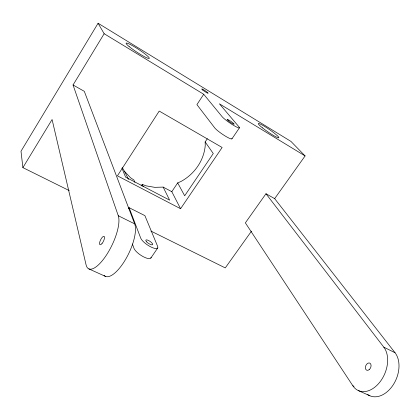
<?xml version="1.0" encoding="UTF-8"?>
<svg xmlns="http://www.w3.org/2000/svg" width="420" height="420" viewBox="0 0 420 420"><rect width="100%" height="100%" fill="white"/><g stroke="black" fill="none" stroke-linecap="round" stroke-linejoin="round"><path stroke-width="0.63" d="M367.721 394.58A25.583 17.698 -67.2 0 0 393.162 384.914A25.583 17.698 -67.2 0 0 395.042 352.732L274.654 198.634L305.093 155.935L290.923 141.393L98.081 23.252L21 151.242L22.895 167.627L69.242 190.596M22.895 167.627L52.085 119.522L86.079 264.841A31.164 10.621 -64.1 0 0 106.418 255.087A31.164 10.621 -64.1 0 0 118.283 215.749L73.048 84.982L104.155 33.715L98.081 23.252M141.178 185.908L142.207 184.343L145.966 185.829L154.754 187.341L163.154 187.1L171.801 191.678L180.574 208.714L222.133 147.478L159.217 111.064L117.416 175.828L180.574 208.714M128.405 208.73L129.097 207.674L144.895 215.633L157.637 246.388A10.217 3.15 33.9 0 1 151.079 247.039A10.217 3.15 33.9 0 1 140.726 238.145L129.097 207.674M104.155 33.715L203.726 94.28L196.917 104.627L214.699 127.853A10.663 1.544 34.3 0 0 225.073 135.938A10.663 1.544 34.3 0 0 231.908 138.401M171.801 191.678L177.681 182.915L181.078 181.44A45.118 41.496 -29.1 0 0 205.244 145.462L205.154 141.944L207.312 138.731M150.901 257.985L157.715 247.973M231.956 138.821L239.437 127.822M274.654 198.634L265.981 193.746L245.364 222.863L352.853 385.786L354.044 386.327M251.465 231.168L225.272 267.913L150.948 231.084M88.909 268.916L105.53 276.418M358.491 390.647L369.889 395.792M118.283 215.749L134.662 223.855A30.833 11.151 -64.2 0 1 125.396 259.707A30.833 11.151 -64.2 0 1 104.076 275.399M265.981 193.746L383.828 347.183L395.042 352.732M73.048 84.982L84.299 91.324L134.662 223.855M305.093 155.935L219.413 103.819L238.922 126.798A10.71 1.37 34.3 0 1 233.51 125.323A10.71 1.37 34.3 0 1 222.159 116.734L203.726 94.28M122.362 167.722L124.572 171.46L130.536 177.744L133.875 179.981L134.878 182.343M205.154 141.944L213.276 153.521L184.679 195.778L177.681 182.915M124.572 171.46L128.525 179.398M163.154 187.1L169.643 200.151L125.57 177.114L121.926 168.116M142.207 184.343L143.257 186.722M132.416 243.994L133.938 248.262A10.18 3.287 33.8 0 0 143.325 256.73A10.18 3.287 33.8 0 0 151.069 257.281M383.828 347.183A25.809 17.488 -67 0 1 379.643 382.363A25.809 17.488 -67 0 1 352.853 385.786M146.711 241.894A4.09 1.26 33.9 0 0 152.565 244.734A4.09 1.26 33.9 0 0 148.486 240.471A4.09 1.26 33.9 0 0 146.711 241.894M228.286 120.771A4.284 0.551 34.3 0 0 234.082 124.241A4.284 0.551 34.3 0 0 229.394 120.383A4.284 0.551 34.3 0 0 228.286 120.771M262.469 127.859A12.453 1.376 34.6 0 0 278.806 137.786A12.453 1.376 34.6 0 0 264.505 126.367A12.453 1.376 34.6 0 0 262.469 127.859M129.129 46.547A13.865 1.622 33.3 0 0 148.769 58.48A13.865 1.622 33.3 0 0 135.156 47.234A13.865 1.622 33.3 0 0 129.129 46.547M202.776 90.048A3.848 0.441 34 0 0 208.068 93.277A3.848 0.441 34 0 0 203.984 89.954A3.848 0.441 34 0 0 202.776 90.048M369.227 369.621A3.869 2.62 -67 0 0 370.031 363.242A3.869 2.62 -67 0 0 365.416 367.075A3.869 2.62 -67 0 0 369.227 369.621M102.008 243.547A4.673 1.591 -64.1 0 0 104.197 236.423A4.673 1.591 -64.1 0 0 99.881 241.652A4.673 1.591 -64.1 0 0 102.008 243.547"/></g></svg>
